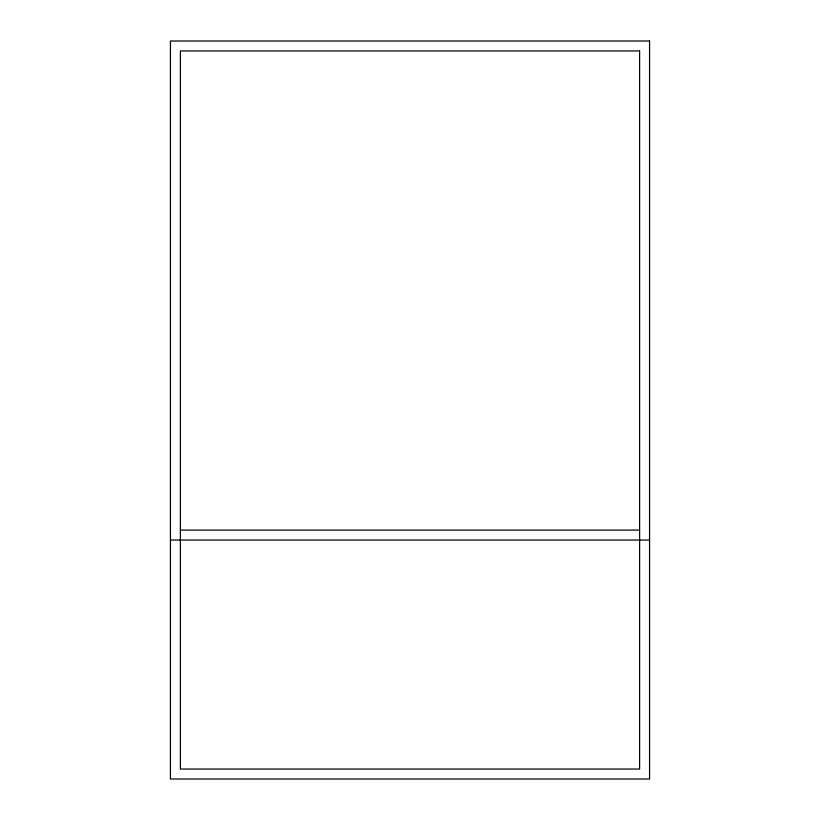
<?xml version="1.0" encoding="UTF-8"?>
<svg xmlns="http://www.w3.org/2000/svg" width="820" height="820" viewBox="0 0 820 820"><rect width="100%" height="100%" fill="white"/><g stroke="black" fill="none" stroke-linecap="round" stroke-linejoin="round"><path stroke-width="1.23" d="M180.39 530.099L639.61 530.099M170.427 540.052L649.573 540.052M649.573 41L170.427 41L170.427 779L649.573 779L649.573 41M639.61 50.953L180.39 50.953L180.39 769.047L639.61 769.047L639.61 50.953"/></g></svg>
